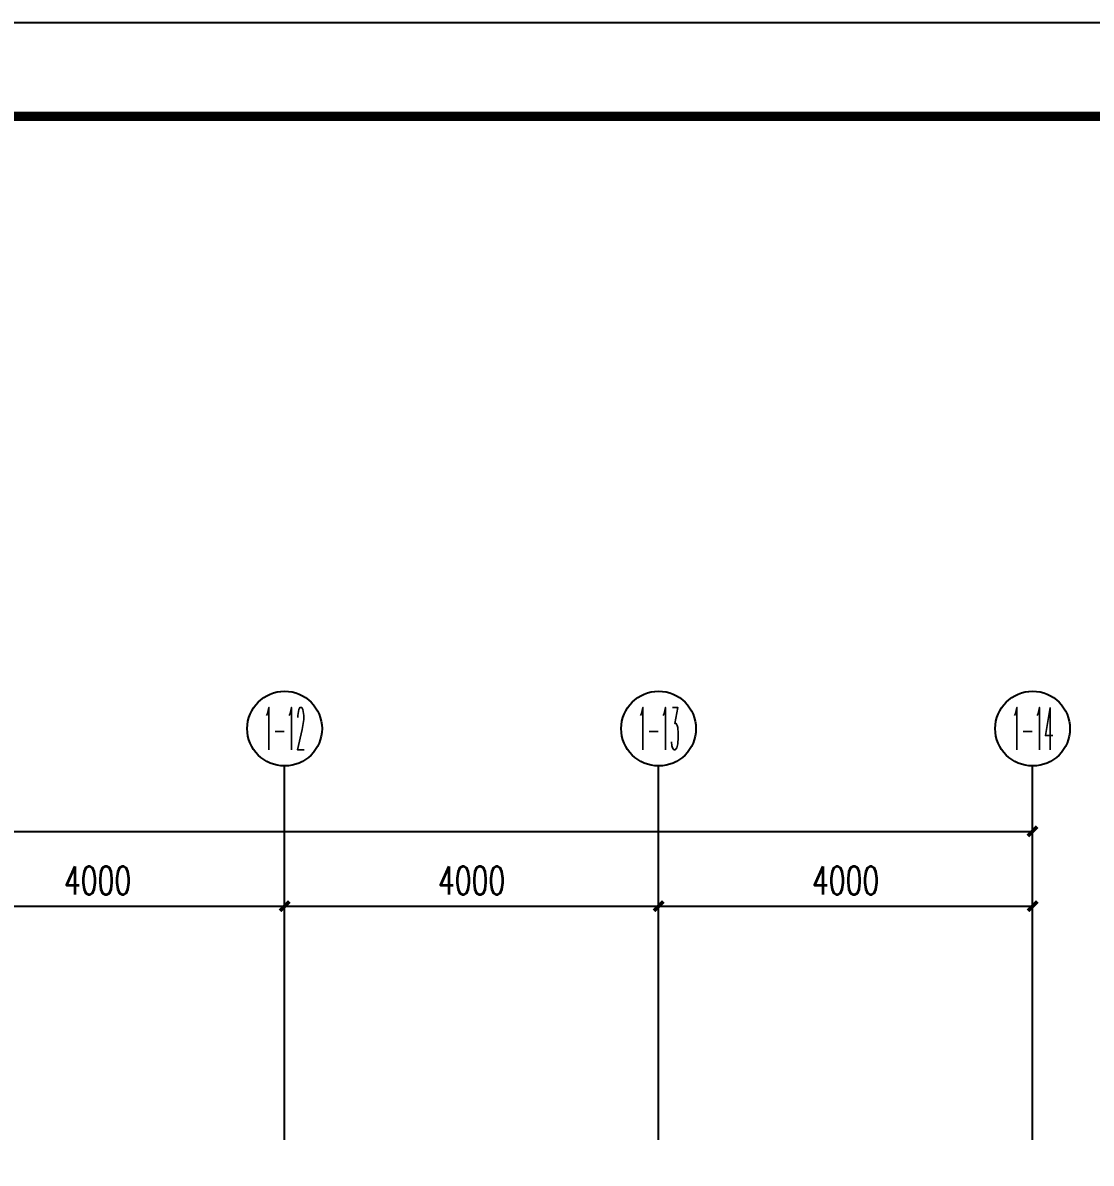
# Model space of a CAD drawing. Extents: x -6243262 to 3079315, y -2914302 to 172723.
# Drawn here: x -5632481 to -5621055, y -769974 to -757772 of the extents above; entities that cross this region are included whole.
import ezdxf
from ezdxf.enums import TextEntityAlignment as Align

# ---------------------------------------------------------------- set-up
doc = ezdxf.new("R2010")
doc.units = 0
doc.header["$LTSCALE"] = 1000
for name, color, linetype in [('AXIS', 3, 'Continuous'), ('AXIS_TEXT', 7, 'Continuous'), ('PUB_TITLE', 4, 'Continuous')]:
    doc.layers.add(name, color=color, linetype=linetype)
doc.styles.add('_TCH_AXIS', font='COMPLEX', dxfattribs={"bigfont": 'GBCBIG'})
doc.styles.add('_TCH_DIM_T3', font='SIMPLEX', dxfattribs={"width": 0.705882, "bigfont": 'GBCBIG'})
doc.styles.add('COMPLEX', font='COMPLEX')
doc.dimstyles.new('_TCH_ARCH&&100', dxfattribs={"dimtxt": 297.5, "dimasz": 100, "dimexe": 250, "dimexo": 300, "dimgap": 126.25, "dimtad": 1, "dimdec": 0, "dimzin": 0, "dimdsep": 46, "dimtxsty": '_TCH_DIM_T3', "dimblk": 'ARCHTICK', "dimcen": 0.09, "dimclrt": 7, "dimazin": 2, "dimtfac": 1, "dimtdec": 0, "dimtix": 1, "dimtmove": 2, "dimatfit": 3, "dimfxl": 0, "dimtolj": 1, "dimtzin": 0, "dimarcsym": 0})

# ---------------------------------------------------------------- blocks, each defined once
blk = doc.blocks.new('_ArchTick')
at = {"color": 0, "linetype": 'ByBlock', "const_width": 0.4}
blk.add_lwpolyline([(-0.5, -0.5), (0.5, 0.5)], dxfattribs=at)
blk = doc.blocks.new('*D165')
at = {"layer": 'AXIS', "color": 0, "lineweight": -2, "transparency": 16777216}
for p, q in [((1475895, -770052), (1475895, -766802)), ((1515895, -770052), (1515895, -766802)), ((1475895, -767052), (1515895, -767052))]:
    blk.add_line(p, q, dxfattribs=at)
at = {"layer": 'Defpoints', "color": 0, "transparency": 16777216}
for p in [(1515895, -767052), (1475895, -770352), (1515895, -770352)]:
    blk.add_point(p, dxfattribs=at)
at = {"layer": 'AXIS', "color": 0, "lineweight": -2, "transparency": 16777216, "xscale": 100, "yscale": 100, "zscale": 100, "rotation": 180}
blk.add_blockref('_ArchTick', (1475895, -767052), dxfattribs=at)
at = {"layer": 'AXIS', "color": 0, "lineweight": -2, "transparency": 16777216, "xscale": 100, "yscale": 100, "zscale": 100}
blk.add_blockref('_ArchTick', (1515895, -767052), dxfattribs=at)
at = {"layer": 'AXIS', "color": 7, "transparency": 16777216, "insert": (1495895, -766777), "char_height": 297.5, "attachment_point": 5, "style": '_TCH_DIM_T3'}
blk.add_mtext('\\A1;40000', dxfattribs=at)
blk = doc.blocks.new('*D166')
at = {"layer": 'AXIS', "color": 0, "lineweight": -2, "transparency": 16777216}
for p, q in [((1511895, -770052), (1511895, -767602)), ((1515895, -770052), (1515895, -767602)), ((1511895, -767852), (1515895, -767852))]:
    blk.add_line(p, q, dxfattribs=at)
at = {"layer": 'Defpoints', "color": 0, "transparency": 16777216}
for p in [(1515895, -767852), (1511895, -770352), (1515895, -770352)]:
    blk.add_point(p, dxfattribs=at)
at = {"layer": 'AXIS', "color": 0, "lineweight": -2, "transparency": 16777216, "xscale": 100, "yscale": 100, "zscale": 100, "rotation": 180}
blk.add_blockref('_ArchTick', (1511895, -767852), dxfattribs=at)
at = {"layer": 'AXIS', "color": 0, "lineweight": -2, "transparency": 16777216, "xscale": 100, "yscale": 100, "zscale": 100}
blk.add_blockref('_ArchTick', (1515895, -767852), dxfattribs=at)
at = {"layer": 'AXIS', "color": 7, "transparency": 16777216, "insert": (1513895, -767577), "char_height": 297.5, "attachment_point": 5, "style": '_TCH_DIM_T3'}
blk.add_mtext('\\A1;4000', dxfattribs=at)
blk = doc.blocks.new('*D167')
at = {"layer": 'AXIS', "color": 0, "lineweight": -2, "transparency": 16777216}
for p, q in [((1507895, -770052), (1507895, -767602)), ((1511895, -770052), (1511895, -767602)), ((1507895, -767852), (1511895, -767852))]:
    blk.add_line(p, q, dxfattribs=at)
at = {"layer": 'Defpoints', "color": 0, "transparency": 16777216}
for p in [(1511895, -767852), (1507895, -770352), (1511895, -770352)]:
    blk.add_point(p, dxfattribs=at)
at = {"layer": 'AXIS', "color": 0, "lineweight": -2, "transparency": 16777216, "xscale": 100, "yscale": 100, "zscale": 100, "rotation": 180}
blk.add_blockref('_ArchTick', (1507895, -767852), dxfattribs=at)
at = {"layer": 'AXIS', "color": 0, "lineweight": -2, "transparency": 16777216, "xscale": 100, "yscale": 100, "zscale": 100}
blk.add_blockref('_ArchTick', (1511895, -767852), dxfattribs=at)
at = {"layer": 'AXIS', "color": 7, "transparency": 16777216, "insert": (1509895, -767577), "char_height": 297.5, "attachment_point": 5, "style": '_TCH_DIM_T3'}
blk.add_mtext('\\A1;4000', dxfattribs=at)
blk = doc.blocks.new('*D168')
at = {"layer": 'AXIS', "color": 0, "lineweight": -2, "transparency": 16777216}
for p, q in [((1503895, -770052), (1503895, -767602)), ((1507895, -770052), (1507895, -767602)), ((1503895, -767852), (1507895, -767852))]:
    blk.add_line(p, q, dxfattribs=at)
at = {"layer": 'Defpoints', "color": 0, "transparency": 16777216}
for p in [(1507895, -767852), (1503895, -770352), (1507895, -770352)]:
    blk.add_point(p, dxfattribs=at)
at = {"layer": 'AXIS', "color": 0, "lineweight": -2, "transparency": 16777216, "xscale": 100, "yscale": 100, "zscale": 100, "rotation": 180}
blk.add_blockref('_ArchTick', (1503895, -767852), dxfattribs=at)
at = {"layer": 'AXIS', "color": 0, "lineweight": -2, "transparency": 16777216, "xscale": 100, "yscale": 100, "zscale": 100}
blk.add_blockref('_ArchTick', (1507895, -767852), dxfattribs=at)
at = {"layer": 'AXIS', "color": 7, "transparency": 16777216, "insert": (1505895, -767577), "char_height": 297.5, "attachment_point": 5, "style": '_TCH_DIM_T3'}
blk.add_mtext('\\A1;4000', dxfattribs=at)
blk = doc.blocks.new('_AXISO')
at = {"color": 0}
blk.add_circle((0, 0), 0.5, dxfattribs=at)
at = {"layer": 'AXIS_TEXT', "color": 0, "style": 'COMPLEX', "width": 1.041667}
blk.add_attdef('A', text='', height=0.56, dxfattribs=at).set_placement((-0.25, -0.28), (0.25, -0.28), align=Align.FIT)
blk = doc.blocks.new('44')
at = {"layer": 'AXIS', "color": 8}
for p, q in [((1507895.1, -770352.2), (1507895.1, -766352.2)), ((1511895.1, -770352.2), (1511895.1, -766352.2)), ((1515895.1, -770352.2), (1515895.1, -766352.2))]:
    blk.add_line(p, q, dxfattribs=at)
ref = blk.add_blockref('_AXISO', (1507895.1, -765952.2), dxfattribs=dict(at, xscale=800, yscale=800, zscale=800))
ref.add_attrib('A', '1-12', dxfattribs={"layer": 'AXIS_TEXT', "color": 8, "height": 452.55, "style": '_TCH_AXIS', "width": 0.3}).set_placement((1507668.8, -766178.5), (1508121.4, -766178.5), align=Align.FIT)
ref = blk.add_blockref('_AXISO', (1511895.1, -765952.2), dxfattribs=dict(at, xscale=800, yscale=800, zscale=800))
ref.add_attrib('A', '1-13', dxfattribs={"layer": 'AXIS_TEXT', "color": 8, "height": 452.55, "style": '_TCH_AXIS', "width": 0.3}).set_placement((1511668.8, -766178.5), (1512121.4, -766178.5), align=Align.FIT)
ref = blk.add_blockref('_AXISO', (1515895.1, -765952.2), dxfattribs=dict(at, xscale=800, yscale=800, zscale=800))
ref.add_attrib('A', '1-14', dxfattribs={"layer": 'AXIS_TEXT', "color": 8, "height": 452.55, "style": '_TCH_AXIS', "width": 0.291667}).set_placement((1515668.8, -766178.5), (1516121.4, -766178.5), align=Align.FIT)
for p1, p2, distance, picture, middle in [((1475895.1, -770352.2), (1515895.1, -770352.2), 3300, '*D165', (1495895.1, -766777.2)), ((1503895.1, -770352.2), (1507895.1, -770352.2), 2500, '*D168', (1505895.1, -767577.2)), ((1507895.1, -770352.2), (1511895.1, -770352.2), 2500, '*D167', (1509895.1, -767577.2)), ((1511895.1, -770352.2), (1515895.1, -770352.2), 2500, '*D166', (1513895.1, -767577.2))]:
    dim = blk.add_aligned_dim(p1=p1, p2=p2, distance=distance, dimstyle='_TCH_ARCH&&100', dxfattribs=at)
    dim.commit()
    dim.dimension.update_dxf_attribs({"geometry": picture, "text_midpoint": middle})

msp = doc.modelspace()

# ---------------------------------------------------------------- linework, layer by layer
at = {"layer": 'PUB_TITLE'}
msp.add_lwpolyline([(-5669213.8, -799772.5), (-5609813.8, -799772.5), (-5609813.8, -757772.5), (-5669213.8, -757772.5)], close=True, dxfattribs=at)
at = {"layer": 'PUB_TITLE', "const_width": 100}
msp.add_lwpolyline([(-5667713.8, -798772.5), (-5610813.8, -798772.5), (-5610813.8, -758772.5), (-5667713.8, -758772.5)], close=True, dxfattribs=at)

# ---------------------------------------------------------------- block references
msp.add_blockref('44', (-7137576.4, 628.6))

doc.saveas('drawing.dxf')
